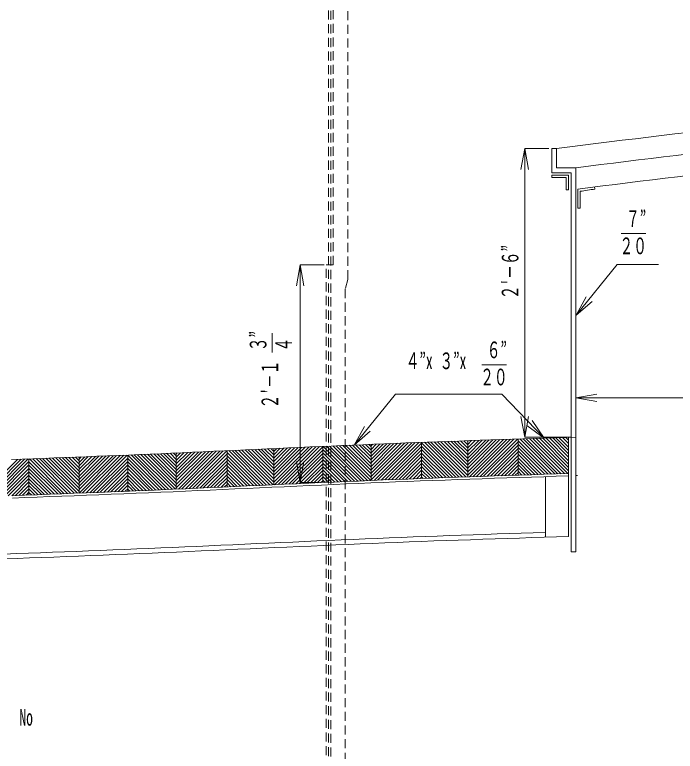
# Model space of a CAD drawing. Units: millimetres, scale not verified. Extents: x -8222 to 8222, y -5815 to 5815.
# Drawn here: x -2831 to -1087, y -214 to 1730 of the extents above; entities that cross this region are included whole.
import ezdxf
from ezdxf.enums import TextEntityAlignment as Align

# ---------------------------------------------------------------- set-up
doc = ezdxf.new("R2010")
doc.units = ezdxf.units.MM
doc.header["$LTSCALE"] = 20
doc.linetypes.add('DASHED1', pattern=[1.8, 1.2, -0.6])
doc.layers.add('0-0_0', color=3, linetype='Continuous', lineweight=18)
doc.layers.add('0-2_寸法', color=2, linetype='Continuous', lineweight=18)
doc.styles.add('ＭＳ ゴシック', font='')
doc.styles.get('ＭＳ ゴシック').set_extended_font_data('MS Gothic')

msp = doc.modelspace()

# ---------------------------------------------------------------- linework, layer by layer
at = {"layer": '0-0_0', "color": 1, "linetype": 'DASHED1'}
for p, q in [((-2002.7, -1955.38), (-2002.7, 2629.93)), ((-1996.35, -1776.08), (-1996.35, 2633.22)), ((-1951.9, 1031.18), (-1951.9, 2619.99))]:
    msp.add_line(p, q, dxfattribs=at)
at = {"layer": '0-0_0'}
for p, q in [((-1349.37, 1325.32), (-1349.37, 311.71)), ((-1368.42, 1306.27), (-1412.87, 1306.27)), ((-1412.87, 1306.27), (-1412.87, 1299.92)), ((-1368.42, 1306.27), (-1368.42, 1267.72)), ((-1374.77, 1299.92), (-1412.87, 1299.92)), ((-1374.77, 1299.92), (-1374.77, 1267.72)), ((-1374.77, 1267.72), (-1368.42, 1267.72)), ((-1344.29, 1269.12), (-1344.29, 1219.1)), ((-1337.94, 1263.64), (-1337.94, 1219.1)), ((-1298.91, 1269.33), (-1299.82, 1275.62)), ((-1344.29, 1219.1), (-1337.94, 1219.1)), ((-1634.88, 531.71), (-1705.93, 602.75)), ((-1634.88, 540.69), (-1697.26, 603.07)), ((-1634.88, 549.67), (-1688.59, 603.38)), ((-1634.88, 558.65), (-1679.92, 603.69)), ((-1634.88, 567.63), (-1671.25, 604)), ((-1634.88, 576.61), (-1662.58, 604.3)), ((-1634.88, 585.59), (-1653.9, 604.61)), ((-1634.88, 594.57), (-1645.22, 604.91)), ((-1634.88, 603.55), (-1636.55, 605.22)), ((-1634.88, 514.47), (-1540.88, 608.48)), ((-1634.88, 523.45), (-1550.17, 608.17)), ((-1634.88, 532.43), (-1559.46, 607.85)), ((-1634.88, 541.41), (-1568.75, 607.54)), ((-1634.88, 550.39), (-1578.05, 607.23)), ((-1634.88, 559.37), (-1587.34, 606.91)), ((-1634.88, 568.35), (-1596.64, 606.59)), ((-1634.88, 577.33), (-1605.94, 606.27)), ((-1634.88, 586.31), (-1615.24, 605.95)), ((-1634.88, 595.29), (-1624.54, 605.63)), ((-1634.88, 604.27), (-1633.84, 605.31)), ((-1634.88, 605.28), (-1634.88, 509.97)), ((-1630.24, 510.13), (-1531.59, 608.79)), ((-1620.94, 510.45), (-1522.3, 609.1)), ((-1611.64, 510.77), (-1513.01, 609.4)), ((-1602.34, 511.09), (-1503.72, 609.71)), ((-1501.96, 609.77), (-1501.96, 514.47)), ((-1413.97, 517.34), (-1501.96, 605.33)), ((-1405.27, 517.62), (-1497.56, 609.91)), ((-1396.57, 517.91), (-1488.87, 610.2)), ((-1387.88, 518.19), (-1480.17, 610.49)), ((-1379.18, 518.47), (-1471.48, 610.77)), ((-1370.48, 518.75), (-1462.78, 611.06)), ((-1368.42, 525.68), (-1454.09, 611.34)), ((-1368.42, 534.66), (-1445.39, 611.62)), ((-1368.42, 543.64), (-1436.69, 611.91)), ((-1368.42, 552.62), (-1427.99, 612.19)), ((-1368.42, 561.6), (-1419.3, 612.47)), ((-1368.42, 570.58), (-1410.6, 612.75)), ((-1368.42, 579.56), (-1401.9, 613.03)), ((-1368.42, 588.54), (-1393.2, 613.32)), ((-1368.42, 597.52), (-1384.5, 613.6)), ((-1368.42, 606.5), (-1375.8, 613.88)), ((-1368.42, 614.12), (-1368.42, 352.67)), ((-2146.99, 558.88), (-2171.45, 583.34)), ((-2146.99, 567.86), (-2162.86, 583.73)), ((-2146.99, 576.84), (-2154.27, 584.12)), ((-2146.99, 496.28), (-2054.68, 588.59)), ((-2146.99, 505.26), (-2064.08, 588.17)), ((-2146.99, 514.24), (-2073.48, 587.75)), ((-2146.99, 523.22), (-2082.88, 587.33)), ((-2146.99, 532.2), (-2092.28, 586.91)), ((-2146.99, 541.18), (-2101.68, 586.49)), ((-2146.99, 550.16), (-2111.08, 586.07)), ((-2146.99, 559.14), (-2120.48, 585.64)), ((-2146.99, 568.12), (-2129.89, 585.22)), ((-2146.99, 577.1), (-2139.29, 584.8)), ((-2146.99, 584.45), (-2146.99, 489.1)), ((-2145.1, 489.19), (-2045.28, 589)), ((-2135.69, 489.61), (-2035.89, 589.42)), ((-2126.29, 490.04), (-2026.49, 589.83)), ((-2116.88, 490.46), (-2017.82, 589.52)), ((-2017.82, 590.21), (-2017.82, 494.87)), ((-1925.32, 498.85), (-2016.72, 590.26)), ((-1916.7, 499.21), (-2008.12, 590.64)), ((-1908.08, 499.57), (-1999.52, 591.01)), ((-1899.46, 499.93), (-1990.91, 591.39)), ((-1890.83, 500.29), (-1982.3, 591.76)), ((-1890.18, 508.62), (-1973.69, 592.13)), ((-1890.18, 517.6), (-1965.08, 592.5)), ((-1890.18, 526.58), (-1956.47, 592.87)), ((-1890.18, 535.56), (-1947.86, 593.24)), ((-1890.18, 544.54), (-1939.24, 593.6)), ((-1890.18, 553.52), (-1930.62, 593.96)), ((-1890.18, 562.5), (-1922.01, 594.33)), ((-1890.18, 571.48), (-1913.39, 594.69)), ((-1890.18, 580.46), (-1904.77, 595.05)), ((-1890.18, 589.44), (-1896.14, 595.4)), ((-1890.18, 501.64), (-1792.28, 599.54)), ((-1890.18, 510.62), (-1801.62, 599.18)), ((-1890.18, 519.6), (-1810.96, 598.82)), ((-1890.18, 528.58), (-1820.31, 598.45)), ((-1890.18, 537.56), (-1829.65, 598.09)), ((-1890.18, 546.54), (-1839, 597.72)), ((-1890.18, 555.52), (-1848.36, 597.34)), ((-1890.18, 564.5), (-1857.71, 596.97)), ((-1890.18, 573.48), (-1867.07, 596.59)), ((-1890.18, 582.46), (-1876.43, 596.21)), ((-1890.18, 591.44), (-1885.79, 595.83)), ((-1890.18, 595.65), (-1890.18, 500.32)), ((-1882.19, 500.64), (-1782.94, 599.89)), ((-1872.83, 501.03), (-1773.61, 600.25)), ((-1863.47, 501.41), (-1764.28, 600.6)), ((-1854.11, 501.79), (-1756.77, 599.13)), ((-1844.76, 502.16), (-1756.77, 590.15)), ((-1756.77, 600.89), (-1756.77, 505.57)), ((-1665.93, 508.88), (-1756.77, 599.72)), ((-1674.6, 508.57), (-1756.77, 590.74)), ((-1657.26, 509.18), (-1749.24, 601.16)), ((-1648.58, 509.49), (-1740.58, 601.49)), ((-1639.9, 509.79), (-1731.92, 601.8)), ((-1634.88, 513.75), (-1723.26, 602.12)), ((-1634.88, 522.73), (-1714.59, 602.44)), ((-1593.04, 511.41), (-1501.96, 602.49)), ((-1583.74, 511.73), (-1501.96, 593.51)), ((-1574.45, 512.04), (-1501.96, 584.53)), ((-1422.67, 517.06), (-1501.96, 596.35)), ((-1431.37, 516.78), (-1501.96, 587.37)), ((-2661.02, 467.18), (-2561.99, 566.21)), ((-2661.02, 476.16), (-2571.35, 565.83)), ((-2661.02, 485.14), (-2580.7, 565.46)), ((-2661.02, 494.12), (-2590.05, 565.09)), ((-2661.02, 503.1), (-2599.4, 564.72)), ((-2661.02, 512.08), (-2608.75, 564.35)), ((-2661.02, 521.06), (-2618.1, 563.98)), ((-2651.88, 467.34), (-2552.63, 566.59)), ((-2642.54, 467.7), (-2543.27, 566.97)), ((-2633.19, 468.06), (-2533.91, 567.35)), ((-2532.84, 567.39), (-2532.84, 472.06)), ((-2441.21, 475.93), (-2532.68, 567.4)), ((-2432.6, 476.3), (-2524.05, 567.75)), ((-2423.99, 476.68), (-2515.43, 568.11)), ((-2415.39, 477.05), (-2506.81, 568.47)), ((-2406.78, 477.43), (-2498.19, 568.83)), ((-2404.62, 484.25), (-2489.57, 569.19)), ((-2404.62, 493.23), (-2480.95, 569.55)), ((-2404.62, 502.21), (-2472.34, 569.92)), ((-2404.62, 511.19), (-2463.73, 570.29)), ((-2404.62, 520.17), (-2455.11, 570.66)), ((-2404.62, 529.15), (-2446.5, 571.03)), ((-2404.62, 538.13), (-2437.9, 571.4)), ((-2404.62, 547.11), (-2429.29, 571.77)), ((-2404.62, 556.09), (-2420.68, 572.15)), ((-2404.62, 565.07), (-2412.08, 572.52)), ((-2404.62, 481.11), (-2308.61, 577.13)), ((-2404.62, 490.09), (-2318.01, 576.7)), ((-2404.62, 499.07), (-2327.41, 576.28)), ((-2404.62, 508.05), (-2336.81, 575.86)), ((-2404.62, 517.03), (-2346.21, 575.44)), ((-2404.62, 526.01), (-2355.61, 575.02)), ((-2404.62, 534.99), (-2365.01, 574.6)), ((-2404.62, 543.97), (-2374.41, 574.18)), ((-2404.62, 552.95), (-2383.81, 573.77)), ((-2404.62, 561.93), (-2393.2, 573.35)), ((-2404.62, 570.91), (-2402.59, 572.94)), ((-2404.62, 572.85), (-2404.62, 477.52)), ((-2398.98, 477.77), (-2299.2, 577.55)), ((-2389.59, 478.18), (-2289.8, 577.97)), ((-2380.2, 478.59), (-2280.39, 578.4)), ((-2370.8, 479.01), (-2270.99, 578.83)), ((-2361.4, 479.43), (-2270.48, 570.35)), ((-2270.48, 578.85), (-2270.48, 483.51)), ((-2183.33, 487.46), (-2270.48, 574.61)), ((-2191.92, 487.07), (-2270.48, 565.63)), ((-2174.74, 487.84), (-2265.94, 579.05)), ((-2166.14, 488.23), (-2257.35, 579.44)), ((-2157.55, 488.62), (-2248.76, 579.83)), ((-2148.96, 489.01), (-2240.17, 580.22)), ((-2146.99, 496.02), (-2231.58, 580.61)), ((-2146.99, 505), (-2222.99, 581)), ((-2146.99, 513.98), (-2214.4, 581.39)), ((-2146.99, 522.96), (-2205.81, 581.78)), ((-2146.99, 531.94), (-2197.22, 582.17)), ((-2146.99, 540.92), (-2188.63, 582.56)), ((-2146.99, 549.9), (-2180.04, 582.95)), ((-2107.48, 490.88), (-2017.82, 580.54)), ((-2098.08, 491.31), (-2017.82, 571.56)), ((-1933.93, 498.49), (-2017.82, 582.38)), ((-1942.55, 498.12), (-2017.82, 573.4)), ((-1951.16, 497.76), (-2017.82, 564.42)), ((-1835.4, 502.53), (-1756.77, 581.17)), ((-1826.05, 502.91), (-1756.77, 572.19)), ((-1683.27, 508.26), (-1756.77, 581.75)), ((-1691.94, 507.95), (-1756.77, 572.77)), ((-1700.61, 507.63), (-1756.77, 563.79)), ((-1565.15, 512.36), (-1501.96, 575.55)), ((-1555.86, 512.67), (-1501.96, 566.57)), ((-1440.06, 516.5), (-1501.96, 578.39)), ((-1448.76, 516.21), (-1501.96, 569.41)), ((-2918.58, 461.07), (-2823.58, 556.07)), ((-2913.62, 457.05), (-2814.23, 556.44)), ((-2904.23, 457.46), (-2804.88, 556.8)), ((-2894.86, 457.85), (-2795.54, 557.17)), ((-2885.49, 458.24), (-2793.49, 550.23)), ((-2793.49, 557.25), (-2793.49, 461.92)), ((-2708.84, 465.17), (-2793.49, 549.83)), ((-2700.19, 465.5), (-2791.99, 557.3)), ((-2691.53, 465.83), (-2783.35, 557.64)), ((-2682.88, 466.16), (-2774.7, 557.97)), ((-2674.23, 466.49), (-2766.05, 558.3)), ((-2665.58, 466.82), (-2757.4, 558.64)), ((-2661.02, 471.23), (-2748.75, 558.97)), ((-2661.02, 480.21), (-2740.1, 559.3)), ((-2661.02, 489.19), (-2731.45, 559.63)), ((-2661.02, 498.18), (-2722.8, 559.96)), ((-2661.02, 507.16), (-2714.15, 560.29)), ((-2661.02, 516.14), (-2705.5, 560.62)), ((-2661.02, 525.12), (-2696.85, 560.95)), ((-2661.02, 534.1), (-2688.2, 561.28)), ((-2661.02, 543.08), (-2679.55, 561.61)), ((-2661.02, 552.06), (-2670.9, 561.94)), ((-2661.02, 561.04), (-2662.25, 562.27)), ((-2661.02, 530.04), (-2627.44, 563.62)), ((-2661.02, 539.02), (-2636.79, 563.25)), ((-2661.02, 548), (-2646.13, 562.89)), ((-2661.02, 556.98), (-2655.47, 562.53)), ((-2661.02, 562.32), (-2661.02, 466.99)), ((-2623.85, 468.43), (-2532.84, 559.44)), ((-2614.51, 468.79), (-2532.84, 550.46)), ((-2449.82, 475.56), (-2532.84, 558.58)), ((-2458.43, 475.19), (-2532.84, 549.6)), ((-2352.01, 479.85), (-2270.48, 561.37)), ((-2342.61, 480.26), (-2270.48, 552.39)), ((-2200.51, 486.68), (-2270.48, 556.65)), ((-2209.1, 486.29), (-2270.48, 547.67)), ((-2088.68, 491.73), (-2017.82, 562.58)), ((-2079.28, 492.15), (-2017.82, 553.6)), ((-2069.88, 492.57), (-2017.82, 544.62)), ((-1959.77, 497.39), (-2017.82, 555.44)), ((-1968.38, 497.02), (-2017.82, 546.46)), ((-1816.71, 503.27), (-1756.77, 563.21)), ((-1807.36, 503.63), (-1756.77, 554.23)), ((-1798.02, 504), (-1756.77, 545.25)), ((-1709.27, 507.32), (-1756.77, 554.81)), ((-1717.94, 507), (-1756.77, 545.83)), ((-1546.57, 512.98), (-1501.96, 557.59)), ((-1537.28, 513.29), (-1501.96, 548.61)), ((-1457.46, 515.93), (-1501.96, 560.43)), ((-1466.15, 515.64), (-1501.96, 551.45)), ((-2876.12, 458.63), (-2793.49, 541.25)), ((-2866.75, 459.01), (-2793.49, 532.27)), ((-2717.49, 464.84), (-2793.49, 540.85)), ((-2726.14, 464.51), (-2793.49, 531.87)), ((-2605.16, 469.15), (-2532.84, 541.48)), ((-2595.81, 469.52), (-2532.84, 532.5)), ((-2467.04, 474.82), (-2532.84, 540.62)), ((-2475.65, 474.45), (-2532.84, 531.64)), ((-2333.21, 480.68), (-2270.48, 543.41)), ((-2323.81, 481.11), (-2270.48, 534.43)), ((-2314.4, 481.53), (-2270.48, 525.45)), ((-2217.69, 485.9), (-2270.48, 538.69)), ((-2226.28, 485.51), (-2270.48, 529.71)), ((-2060.48, 492.99), (-2017.82, 535.64)), ((-2051.08, 493.4), (-2017.82, 526.66)), ((-1976.99, 496.65), (-2017.82, 537.48)), ((-1985.6, 496.28), (-2017.82, 528.5)), ((-1788.68, 504.36), (-1756.77, 536.27)), ((-1779.34, 504.71), (-1756.77, 527.29)), ((-1726.6, 506.69), (-1756.77, 536.85)), ((-1735.26, 506.37), (-1756.77, 527.87)), ((-1527.99, 513.6), (-1501.96, 539.63)), ((-1518.7, 513.91), (-1501.96, 530.65)), ((-1474.85, 515.36), (-1501.96, 542.47)), ((-1483.54, 515.07), (-1501.96, 533.49)), ((-2857.39, 459.39), (-2793.49, 523.29)), ((-2848.04, 459.77), (-2793.49, 514.31)), ((-2734.79, 464.18), (-2793.49, 522.89)), ((-2743.44, 463.85), (-2793.49, 513.91)), ((-2586.47, 469.89), (-2532.84, 523.52)), ((-2577.12, 470.26), (-2532.84, 514.54)), ((-2567.76, 470.64), (-2532.84, 505.55)), ((-2484.27, 474.09), (-2532.84, 522.66)), ((-2492.89, 473.73), (-2532.84, 513.68)), ((-2305, 481.95), (-2270.48, 516.47)), ((-2295.6, 482.37), (-2270.48, 507.49)), ((-2234.87, 485.12), (-2270.48, 520.73)), ((-2243.46, 484.73), (-2270.48, 511.75)), ((-2041.68, 493.82), (-2017.82, 517.68)), ((-2032.29, 494.23), (-2017.82, 508.7)), ((-1994.21, 495.9), (-2017.82, 519.52)), ((-2002.81, 495.53), (-2017.82, 510.54)), ((-1770.01, 505.07), (-1756.77, 518.3)), ((-1760.67, 505.42), (-1756.77, 509.32)), ((-1743.92, 506.04), (-1756.77, 518.89)), ((-1752.58, 505.72), (-1756.77, 509.91)), ((-1509.41, 514.22), (-1501.96, 521.67)), ((-1492.24, 514.79), (-1501.96, 524.51)), ((-1500.93, 514.5), (-1501.96, 515.53)), ((-1429.97, 510.47), (-1429.97, 351.34)), ((-2838.68, 460.15), (-2793.49, 505.33)), ((-2829.33, 460.52), (-2793.49, 496.35)), ((-2819.98, 460.89), (-2793.49, 487.37)), ((-2752.09, 463.52), (-2793.49, 504.93)), ((-2760.74, 463.19), (-2793.49, 495.95)), ((-2769.38, 462.86), (-2793.49, 486.97)), ((-2558.4, 471.02), (-2532.84, 496.57)), ((-2549.04, 471.4), (-2532.84, 487.59)), ((-2501.5, 473.36), (-2532.84, 504.7)), ((-2510.12, 473), (-2532.84, 495.72)), ((-2518.74, 472.64), (-2532.84, 486.74)), ((-2286.19, 482.8), (-2270.48, 498.51)), ((-2276.79, 483.22), (-2270.48, 489.53)), ((-2252.05, 484.34), (-2270.48, 502.77)), ((-2260.64, 483.95), (-2270.48, 493.79)), ((-2022.89, 494.65), (-2017.82, 499.72)), ((-2011.42, 495.15), (-2017.82, 501.55)), ((-2810.63, 461.25), (-2793.49, 478.39)), ((-2801.28, 461.62), (-2793.49, 469.41)), ((-2778.03, 462.52), (-2793.49, 477.99)), ((-2786.68, 462.19), (-2793.49, 469.01)), ((-2539.68, 471.78), (-2532.84, 478.61)), ((-2527.37, 472.29), (-2532.84, 477.76)), ((-2269.24, 483.56), (-2270.48, 484.81))]:
    msp.add_line(p, q, dxfattribs=at)
at = {"layer": '0-0_0', "color": 2}
msp.add_line((-1345.22, 513.21), (-1349.37, 513.08), dxfattribs=at)
at = {"layer": '0-0_0', "color": 1, "linetype": 'DASHED1'}
for points in [[(-2009.05, -1772.68), (-2009.05, 1069.6), (-1990, 1069.6), (-1990, 2635.14)], [(-1951.9, 1031.18), (-1958.25, 1005.78), (-1958.25, -1246.4)]]:
    msp.add_lwpolyline(points, dxfattribs=at)
at = {"layer": '0-0_0'}
for points in [[(-1349.37, 1325.32), (-1400.17, 1325.32), (-1400.17, 1376.12), (-1412.87, 1376.12)], [(-1362.07, 1312.62), (-1412.87, 1312.62), (-1412.87, 1376.12)], [(-1362.07, 1312.62), (-1362.07, 311.71), (-1349.37, 311.71)], [(-1348.5, 614.76), (-1376.64, 613.85), (-1404.78, 612.94), (-1432.92, 612.03), (-1461.06, 611.11), (-1489.2, 610.19), (-1517.34, 609.26), (-1545.48, 608.32), (-1573.61, 607.38), (-1601.75, 606.42), (-1629.89, 605.45), (-1658.03, 604.47), (-1686.17, 603.47), (-1714.3, 602.45), (-1742.44, 601.42), (-1770.57, 600.37), (-1798.71, 599.29), (-1826.84, 598.2), (-1854.97, 597.08), (-1883.1, 595.94), (-1911.23, 594.78), (-1939.36, 593.6), (-1967.49, 592.4), (-1995.62, 591.18), (-2023.75, 589.95), (-2051.88, 588.71), (-2080, 587.46), (-2108.13, 586.2), (-2136.26, 584.93), (-2164.38, 583.66), (-2192.51, 582.39), (-2220.63, 581.11), (-2248.76, 579.83), (-2276.88, 578.56), (-2305.01, 577.29), (-2333.14, 576.02), (-2361.26, 574.77), (-2389.39, 573.52), (-2417.52, 572.29), (-2445.65, 571.06)], [(-2445.65, 571.06), (-2473.77, 569.86), (-2501.9, 568.67), (-2530.04, 567.51), (-2558.17, 566.36), (-2586.3, 565.23), (-2614.43, 564.12), (-2642.56, 563.03), (-2670.7, 561.94), (-2698.83, 560.87), (-2726.97, 559.8), (-2755.1, 558.72), (-2783.23, 557.64), (-2811.37, 556.55), (-2839.5, 555.44)], [(-1368.42, 518.82), (-1401.08, 517.76), (-1433.74, 516.7), (-1466.4, 515.64), (-1499.06, 514.56), (-1531.71, 513.48), (-1564.37, 512.38), (-1597.03, 511.27), (-1629.68, 510.15), (-1662.34, 509), (-1694.99, 507.84), (-1727.65, 506.65), (-1760.3, 505.44), (-1792.95, 504.2), (-1825.6, 502.92), (-1858.25, 501.62), (-1890.9, 500.29), (-1923.55, 498.93), (-1956.19, 497.54), (-1988.84, 496.14), (-2021.48, 494.71), (-2054.13, 493.27), (-2086.77, 491.81), (-2119.41, 490.35), (-2152.06, 488.87), (-2184.7, 487.39), (-2217.34, 485.91), (-2249.98, 484.43), (-2282.62, 482.96), (-2315.27, 481.49), (-2347.91, 480.03), (-2380.55, 478.58), (-2413.2, 477.14), (-2445.84, 475.73), (-2478.49, 474.33), (-2511.13, 472.96), (-2543.78, 471.61), (-2576.43, 470.29), (-2609.08, 469), (-2641.73, 467.73)], [(-1368.42, 512.46), (-1401.07, 511.41), (-1433.72, 510.35), (-1466.37, 509.28), (-1499.02, 508.21), (-1531.66, 507.13), (-1564.31, 506.03), (-1596.96, 504.92), (-1629.61, 503.8), (-1662.25, 502.65), (-1694.9, 501.49), (-1727.54, 500.3), (-1760.18, 499.09), (-1792.83, 497.85), (-1825.47, 496.58), (-1858.11, 495.27), (-1890.75, 493.94), (-1923.38, 492.58), (-1956.02, 491.2), (-1988.65, 489.79), (-2021.29, 488.37), (-2053.92, 486.92), (-2086.56, 485.47), (-2119.19, 484), (-2151.82, 482.53), (-2184.45, 481.05), (-2217.09, 479.56), (-2249.72, 478.08), (-2282.35, 476.61), (-2314.98, 475.14), (-2347.62, 473.67), (-2380.25, 472.23), (-2412.88, 470.79), (-2445.52, 469.38), (-2478.16, 467.98), (-2510.79, 466.61), (-2543.43, 465.26), (-2576.07, 463.95), (-2608.71, 462.66), (-2641.35, 461.39)], [(-2641.73, 467.73), (-2674.38, 466.48), (-2707.04, 465.24), (-2739.69, 463.99), (-2772.34, 462.74), (-2804.99, 461.48), (-2837.64, 460.19)], [(-2641.35, 461.39), (-2673.99, 460.14), (-2706.64, 458.9), (-2739.28, 457.65), (-2771.92, 456.4), (-2804.56, 455.14), (-2837.2, 453.85)], [(-1429.97, 363.38), (-1461.71, 362.35), (-1493.46, 361.31), (-1525.2, 360.25), (-1556.94, 359.19), (-1588.69, 358.12), (-1620.43, 357.03), (-1652.17, 355.92), (-1683.91, 354.79), (-1715.65, 353.65), (-1747.39, 352.48), (-1779.13, 351.28), (-1810.87, 350.06), (-1842.61, 348.81), (-1874.34, 347.53), (-1906.08, 346.22), (-1937.81, 344.89), (-1969.54, 343.53), (-2001.27, 342.15), (-2033, 340.76), (-2064.73, 339.35), (-2096.46, 337.93), (-2128.19, 336.51), (-2159.92, 335.07), (-2191.65, 333.63), (-2223.38, 332.19), (-2255.11, 330.75), (-2286.84, 329.32), (-2318.57, 327.89), (-2350.29, 326.47), (-2382.02, 325.06), (-2413.76, 323.66), (-2445.49, 322.29), (-2477.22, 320.93), (-2508.95, 319.6), (-2540.69, 318.29), (-2572.42, 317), (-2604.16, 315.75), (-2635.9, 314.52), (-2667.63, 313.3)], [(-1368.42, 352.67), (-1400.79, 351.62), (-1433.16, 350.57), (-1465.52, 349.52), (-1497.89, 348.45), (-1530.26, 347.38), (-1562.62, 346.29), (-1594.99, 345.19), (-1627.35, 344.08), (-1659.72, 342.95), (-1692.08, 341.79), (-1724.44, 340.62), (-1756.81, 339.41), (-1789.17, 338.19), (-1821.53, 336.93), (-1853.89, 335.65), (-1886.24, 334.33), (-1918.6, 332.98), (-1950.95, 331.61), (-1983.31, 330.22), (-2015.66, 328.81), (-2048.02, 327.38), (-2080.37, 325.94), (-2112.72, 324.49), (-2145.07, 323.03), (-2177.42, 321.56), (-2209.77, 320.1), (-2242.12, 318.63), (-2274.47, 317.16), (-2306.83, 315.7), (-2339.18, 314.25), (-2371.53, 312.81), (-2403.88, 311.38), (-2436.24, 309.98), (-2468.59, 308.59), (-2500.95, 307.23), (-2533.3, 305.89), (-2565.66, 304.58), (-2598.02, 303.29), (-2630.38, 302.03)], [(-2667.63, 313.3), (-2699.37, 312.09), (-2731.11, 310.88), (-2762.85, 309.66), (-2794.59, 308.44), (-2826.32, 307.19), (-2858.06, 305.93)], [(-2630.38, 302.03), (-2662.74, 300.78), (-2695.1, 299.54), (-2727.46, 298.31), (-2759.82, 297.07), (-2792.18, 295.82), (-2824.54, 294.56), (-2856.9, 293.26)]]:
    msp.add_lwpolyline(points, dxfattribs=at)
for centre, radius, start, end in [((1340.86, -19427.28), 20983.19, 94.45273, 97.506), ((1376, -19476.09), 20979.18, 94.54983, 97.46429), ((1374.35, -19532.9), 20978.92, 94.54539, 97.44587), ((1718.75, -19562.31), 21049.07, 98.2425, 98.34987)]:
    msp.add_arc(centre, radius, start, end, dxfattribs=at)
at = {"layer": '0-2_寸法'}
for p, q in [((-1484.54, 1376.12), (-1494.26, 1320.97)), ((-1484.54, 1376.12), (-1474.81, 1320.97)), ((-1164.47, 1151.95), (-1229.95, 1151.95)), ((-2077.23, 1069.6), (-2086.95, 1014.45)), ((-2077.23, 1069.6), (-2013.7, 1069.6)), ((-2077.23, 1069.6), (-2067.5, 1014.45)), ((-2077.23, 494.87), (-2077.23, 1069.6)), ((-1348.87, 936.27), (-1240.15, 1070.68)), ((-1240.15, 1070.68), (-1131.27, 1070.68)), ((-1348.87, 936.27), (-1321.75, 985.27)), ((-1348.87, 936.27), (-1306.62, 973.04)), ((-2151.21, 889.06), (-2151.21, 838.27)), ((-1532.31, 805.85), (-1597.8, 805.85)), ((-1349.37, 718.12), (-1294.22, 727.84)), ((-288.2, 718.12), (-1349.37, 718.12)), ((-1349.37, 718.12), (-1294.22, 708.39)), ((-1484.54, 614.32), (-1494.26, 669.47)), ((-1484.54, 614.32), (-1474.81, 669.47)), ((-1934.61, 593.8), (-1907.49, 642.79)), ((-1433.36, 612.01), (-1478.58, 645.05)), ((-1433.36, 612.01), (-1464.55, 658.52)), ((-1934.61, 593.8), (-1892.37, 630.56)), ((-2077.23, 494.87), (-2086.95, 550.02)), ((-2077.23, 494.87), (-2067.5, 550.02)), ((-2027.12, 494.87), (-2077.23, 494.87))]:
    msp.add_line(p, q, dxfattribs=at)
for points in [[(-1362.07, 614.32), (-1484.54, 614.32), (-1484.54, 1376.12), (-1421.01, 1376.12)], [(-1934.61, 593.8), (-1825.9, 728.2), (-1544.98, 728.2), (-1433.36, 612.01)]]:
    msp.add_lwpolyline(points, dxfattribs=at)

# ---------------------------------------------------------------- texts
at = {"layer": '0-2_寸法', "style": 'ＭＳ ゴシック', "width": 0.6}
for s, p in [('７”', (-1216.69, 1155.94)), ('２０', (-1233.88, 1084.36)), ('６”', (-1584.54, 809.84)), ('４”x ３”x', (-1798.44, 780.95)), ('２０', (-1601.73, 738.26)), ('No', (-2818.87, -159.86))]:
    msp.add_text(s, height=43.99, dxfattribs=at).set_placement(p, align=Align.BOTTOM_LEFT)
for s, p in [("２'－６”", (-1487.8, 978.8)), ('３”', (-2153.25, 841.67)), ('４', (-2085.84, 840.68)), ("２'－１", (-2122.12, 690.62))]:
    msp.add_text(s, height=43.99, rotation=90, dxfattribs=at).set_placement(p, align=Align.BOTTOM_LEFT)

doc.saveas('drawing.dxf')
